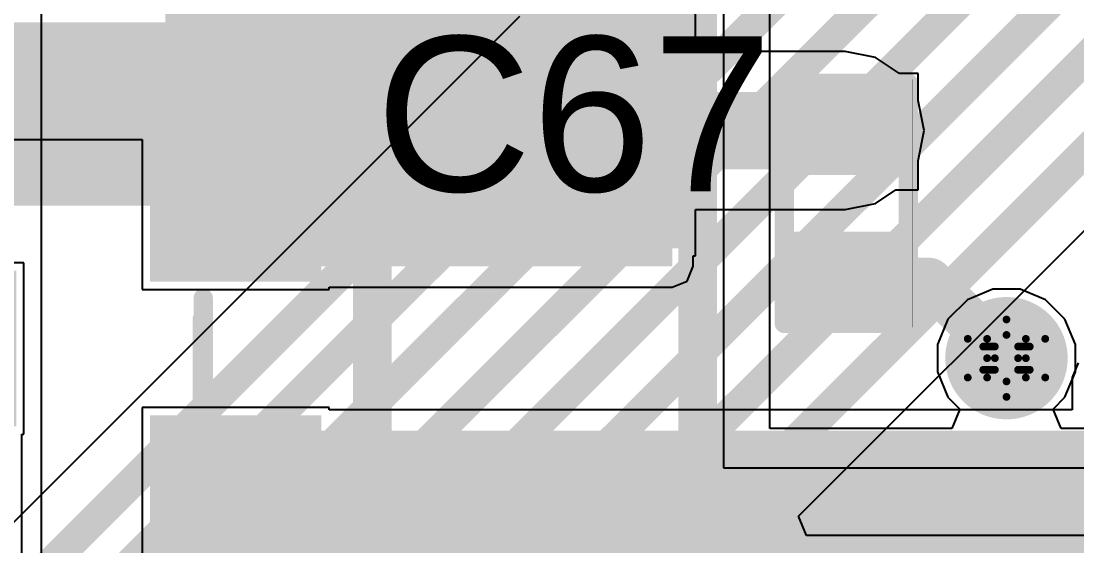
# Model space of a CAD drawing. Header units: inches. Extents: x -2.7 to 10.9, y -2.9 to 7.4.
# Drawn here: x 0.8407 to 1.1132, y -1.6101 to -1.4746 of the extents above; entities that cross this region are included whole.
import ezdxf

# ---------------------------------------------------------------- set-up
doc = ezdxf.new("R2010")
doc.units = ezdxf.units.IN
doc.header["$MEASUREMENT"] = 0
for name, color, linetype in [('Board Outline', 216, 'Continuous'), ('Bottom Layer', 5, 'Continuous'), ('Bottom Overlay', 54, 'Continuous'), ('Bottom Paste', 16, 'Continuous'), ('Bottom Solder', 6, 'Continuous'), ('Drill Drawing', 1, 'Continuous'), ('Layer 2', 16, 'Continuous'), ('Layer 3', 76, 'Continuous'), ('Top Layer', 1, 'Continuous'), ('Top Overlay', 2, 'Continuous'), ('Top Paste', 8, 'Continuous'), ('Top Solder', 216, 'Continuous'), ('Via Holes', 16, 'Continuous')]:
    doc.layers.add(name, color=color, linetype=linetype)
doc.styles.add('Arial', font='', dxfattribs={"height": 0.2})
doc.styles.get('Arial').set_extended_font_data('Arial')

# ---------------------------------------------------------------- blocks, each defined once
blk = doc.blocks.new('R___0402_B_206')
at = {"layer": 'Bottom Layer'}
for points in [[(-0.0095, 0.0125), (-0.0095, -0.0125), (-0.0275, -0.0125), (-0.0275, 0.0125)], [(0.0275, 0.0125), (0.0275, -0.0125), (0.0095, -0.0125), (0.0095, 0.0125)]]:
    blk.add_hatch(color=5, dxfattribs=at).paths.add_polyline_path(points)
at = {"layer": 'Bottom Paste'}
for points in [[(-0.0095, 0.0125), (-0.0095, -0.0125), (-0.0275, -0.0125), (-0.0275, 0.0125)], [(0.0275, 0.0125), (0.0275, -0.0125), (0.0095, -0.0125), (0.0095, 0.0125)]]:
    blk.add_hatch(color=16, dxfattribs=at).paths.add_polyline_path(points)
at = {"layer": 'Bottom Solder'}
for points in [[(-0.00733, 0.01467), (-0.00733, -0.01467), (-0.02967, -0.01467), (-0.02967, 0.01467)], [(0.02967, 0.01467), (0.02967, -0.01467), (0.00733, -0.01467), (0.00733, 0.01467)]]:
    blk.add_hatch(color=6, dxfattribs=at).paths.add_polyline_path(points)
at = {"layer": 'Bottom Overlay'}
for points in [[(0.031, 0.016, 0.005, 0.005, 0), (-0.031, 0.016, 0.005, 0.005, 0)], [(-0.031, -0.016, 0.005, 0.005, 0), (-0.031, 0.016, 0.005, 0.005, 0)], [(0.032, 0.017, 0.000127, 0.000127, 0), (-0.032, 0.017, 0.000127, 0.000127, 0)], [(0.031, -0.016, 0.005, 0.005, 0), (0.031, 0.016, 0.005, 0.005, 0)], [(0.031, -0.016, 0.005, 0.005, 0), (-0.031, -0.016, 0.005, 0.005, 0)]]:
    blk.add_lwpolyline(points, format="xyseb", dxfattribs=at)
for points in [[(-0.03225, 0.016, 0.0025, 0.0025, 1), (-0.02975, 0.016, 0.0025, 0.0025, 1)], [(-0.03225, 0.016, 0.0025, 0.0025, 1), (-0.02975, 0.016, 0.0025, 0.0025, 1)], [(-0.03203, 0.017, 0.0000635, 0.0000635, 1), (-0.03197, 0.017, 0.0000635, 0.0000635, 1)], [(0.02975, 0.016, 0.0025, 0.0025, 1), (0.03225, 0.016, 0.0025, 0.0025, 1)], [(0.02975, 0.016, 0.0025, 0.0025, 1), (0.03225, 0.016, 0.0025, 0.0025, 1)], [(0.03197, 0.017, 0.0000635, 0.0000635, 1), (0.03203, 0.017, 0.0000635, 0.0000635, 1)], [(-0.03225, -0.016, 0.0025, 0.0025, 1), (-0.02975, -0.016, 0.0025, 0.0025, 1)], [(-0.03225, -0.016, 0.0025, 0.0025, 1), (-0.02975, -0.016, 0.0025, 0.0025, 1)], [(0.02975, -0.016, 0.0025, 0.0025, 1), (0.03225, -0.016, 0.0025, 0.0025, 1)], [(0.02975, -0.016, 0.0025, 0.0025, 1), (0.03225, -0.016, 0.0025, 0.0025, 1)]]:
    blk.add_lwpolyline(points, format="xyseb", close=True, dxfattribs=at)
blk = doc.blocks.new('SOT_23_B_219')
at = {"layer": 'Bottom Layer'}
for points in [[(-0.05354, 0.05748), (-0.02126, 0.05748), (-0.02126, 0.02126), (-0.05354, 0.02126)], [(0.02126, 0.05748), (0.05354, 0.05748), (0.05354, 0.02126), (0.02126, 0.02126)], [(-0.01614, -0.02126), (0.01614, -0.02126), (0.01614, -0.05748), (-0.01614, -0.05748)]]:
    blk.add_hatch(color=5, dxfattribs=at).paths.add_polyline_path(points)
at = {"layer": 'Bottom Paste'}
for points in [[(-0.05354, 0.05748), (-0.02126, 0.05748), (-0.02126, 0.02126), (-0.05354, 0.02126)], [(0.02126, 0.05748), (0.05354, 0.05748), (0.05354, 0.02126), (0.02126, 0.02126)], [(-0.01614, -0.02126), (0.01614, -0.02126), (0.01614, -0.05748), (-0.01614, -0.05748)]]:
    blk.add_hatch(color=16, dxfattribs=at).paths.add_polyline_path(points)
at = {"layer": 'Bottom Solder'}
for points in [[(-0.05754, 0.06148), (-0.01726, 0.06148), (-0.01726, 0.01726), (-0.05754, 0.01726)], [(0.01726, 0.06148), (0.05754, 0.06148), (0.05754, 0.01726), (0.01726, 0.01726)], [(-0.02014, -0.01726), (0.02014, -0.01726), (0.02014, -0.06148), (-0.02014, -0.06148)]]:
    blk.add_hatch(color=6, dxfattribs=at).paths.add_polyline_path(points)
at = {"layer": 'Bottom Overlay'}
for points in [[(-0.066, 0.041, 0.005, 0.005, 0), (-0.066, 0.051, 0.005, 0.005, 0)], [(-0.061, 0.046, 0.005, 0.005, 0), (-0.066, 0.051, 0.005, 0.005, 0)], [(-0.066, 0.041, 0.005, 0.005, 0), (-0.061, 0.046, 0.005, 0.005, 0)], [(0.013, 0.031, 0.005, 0.005, 0), (-0.013, 0.031, 0.005, 0.005, 0)], [(-0.061, -0.032, 0.005, 0.005, 0), (-0.061, 0.023, 0.005, 0.005, 0)], [(0.061, -0.032, 0.005, 0.005, 0), (0.061, 0.023, 0.005, 0.005, 0)], [(-0.022, -0.032, 0.005, 0.005, 0), (-0.061, -0.032, 0.005, 0.005, 0)], [(0.061, -0.032, 0.005, 0.005, 0), (0.022, -0.032, 0.005, 0.005, 0)]]:
    blk.add_lwpolyline(points, format="xyseb", dxfattribs=at)
for points in [[(-0.06725, 0.051, 0.0025, 0.0025, 1), (-0.06475, 0.051, 0.0025, 0.0025, 1)], [(-0.06725, 0.051, 0.0025, 0.0025, 1), (-0.06475, 0.051, 0.0025, 0.0025, 1)], [(-0.06225, 0.046, 0.0025, 0.0025, 1), (-0.05975, 0.046, 0.0025, 0.0025, 1)], [(-0.06225, 0.046, 0.0025, 0.0025, 1), (-0.05975, 0.046, 0.0025, 0.0025, 1)], [(-0.06725, 0.041, 0.0025, 0.0025, 1), (-0.06475, 0.041, 0.0025, 0.0025, 1)], [(-0.06725, 0.041, 0.0025, 0.0025, 1), (-0.06475, 0.041, 0.0025, 0.0025, 1)], [(-0.01425, 0.031, 0.0025, 0.0025, 1), (-0.01175, 0.031, 0.0025, 0.0025, 1)], [(0.01175, 0.031, 0.0025, 0.0025, 1), (0.01425, 0.031, 0.0025, 0.0025, 1)], [(-0.06225, 0.023, 0.0025, 0.0025, 1), (-0.05975, 0.023, 0.0025, 0.0025, 1)], [(0.05975, 0.023, 0.0025, 0.0025, 1), (0.06225, 0.023, 0.0025, 0.0025, 1)], [(-0.06225, -0.032, 0.0025, 0.0025, 1), (-0.05975, -0.032, 0.0025, 0.0025, 1)], [(-0.06225, -0.032, 0.0025, 0.0025, 1), (-0.05975, -0.032, 0.0025, 0.0025, 1)], [(-0.02325, -0.032, 0.0025, 0.0025, 1), (-0.02075, -0.032, 0.0025, 0.0025, 1)], [(0.02075, -0.032, 0.0025, 0.0025, 1), (0.02325, -0.032, 0.0025, 0.0025, 1)], [(0.05975, -0.032, 0.0025, 0.0025, 1), (0.06225, -0.032, 0.0025, 0.0025, 1)], [(0.05975, -0.032, 0.0025, 0.0025, 1), (0.06225, -0.032, 0.0025, 0.0025, 1)]]:
    blk.add_lwpolyline(points, format="xyseb", close=True, dxfattribs=at)
blk = doc.blocks.new('SOD_123FL_B_267')
at = {"layer": 'Bottom Layer'}
for points in [[(-0.08268, 0.03543), (-0.02992, 0.03543), (-0.02992, -0.03543), (-0.08268, -0.03543)], [(0.02992, 0.03543), (0.08268, 0.03543), (0.08268, -0.03543), (0.02992, -0.03543)]]:
    blk.add_hatch(color=5, dxfattribs=at).paths.add_polyline_path(points)
at = {"layer": 'Bottom Overlay'}
blk.add_hatch(color=54, dxfattribs=at).paths.add_polyline_path([(-0.12791, -0.04594), (-0.08591, -0.04594), (-0.08591, 0.04606), (-0.12791, 0.04606)])
at = {"layer": 'Bottom Paste'}
for points in [[(-0.08268, 0.03543), (-0.02992, 0.03543), (-0.02992, -0.03543), (-0.08268, -0.03543)], [(0.02992, 0.03543), (0.08268, 0.03543), (0.08268, -0.03543), (0.02992, -0.03543)]]:
    blk.add_hatch(color=16, dxfattribs=at).paths.add_polyline_path(points)
at = {"layer": 'Bottom Solder'}
for points in [[(-0.08668, 0.03943), (-0.02592, 0.03943), (-0.02592, -0.03943), (-0.08668, -0.03943)], [(0.02592, 0.03943), (0.08668, 0.03943), (0.08668, -0.03943), (0.02592, -0.03943)]]:
    blk.add_hatch(color=6, dxfattribs=at).paths.add_polyline_path(points)
at = {"layer": 'Bottom Overlay'}
for points in [[(-0.089, 0.042, 0.01, 0.01, 0), (0.089, 0.042, 0.01, 0.01, 0)], [(0.089, 0.042, 0.01, 0.01, 0), (0.089, -0.042, 0.01, 0.01, 0)], [(-0.089, -0.042, 0.01, 0.01, 0), (0.089, -0.042, 0.01, 0.01, 0)]]:
    blk.add_lwpolyline(points, format="xyseb", dxfattribs=at)
for points in [[(-0.0915, 0.042, 0.005, 0.005, 1), (-0.0865, 0.042, 0.005, 0.005, 1)], [(0.0865, 0.042, 0.005, 0.005, 1), (0.0915, 0.042, 0.005, 0.005, 1)], [(0.0865, 0.042, 0.005, 0.005, 1), (0.0915, 0.042, 0.005, 0.005, 1)], [(-0.0915, -0.042, 0.005, 0.005, 1), (-0.0865, -0.042, 0.005, 0.005, 1)], [(0.0865, -0.042, 0.005, 0.005, 1), (0.0915, -0.042, 0.005, 0.005, 1)], [(0.0865, -0.042, 0.005, 0.005, 1), (0.0915, -0.042, 0.005, 0.005, 1)]]:
    blk.add_lwpolyline(points, format="xyseb", close=True, dxfattribs=at)
blk = doc.blocks.new('VMMC0571J150MV_288')
at = {"layer": 'Top Layer'}
blk.add_hatch(color=1, dxfattribs=at).paths.add_polyline_path([(0.02756, -0.01969), (0.02756, 0.01969), (0.15748, 0.01969), (0.15748, -0.01969)])
at = {"layer": 'Top Paste'}
blk.add_hatch(color=8, dxfattribs=at).paths.add_polyline_path([(0.02756, -0.01969), (0.02756, 0.01969), (0.15748, 0.01969), (0.15748, -0.01969)])
at = {"layer": 'Top Solder'}
blk.add_hatch(color=216, dxfattribs=at).paths.add_polyline_path([(0.02356, -0.02369), (0.02356, 0.02369), (0.16148, 0.02369), (0.16148, -0.02369)])
at = {"layer": 'Top Overlay'}
blk.add_lwpolyline([(0.131, -0.132, 0.005, 0.005, 0), (0.131, -0.053, 0.005, 0.005, 0)], format="xyseb", dxfattribs=at)
blk.add_lwpolyline([(0.12975, -0.053, 0.0025, 0.0025, 1), (0.13225, -0.053, 0.0025, 0.0025, 1)], format="xyseb", close=True, dxfattribs=at)

msp = doc.modelspace()

# ---------------------------------------------------------------- hatches: boundary and pattern name
at = {"layer": 'Bottom Layer'}
for points in [[(0.87799, -1.5379), (1.0088, -1.5379), (1.0088, -1.43725), (0.87799, -1.43725)], [(0.87799, -1.5379), (1.0088, -1.5379), (1.0088, -1.47649), (0.87799, -1.47649)], [(0.87799, -1.64184), (1.14973, -1.64184), (1.14973, -1.58042), (0.87799, -1.58042)]]:
    msp.add_hatch(color=5, dxfattribs=at).paths.add_polyline_path(points)
h = msp.add_hatch(color=5, dxfattribs=at)
edge = h.paths.add_edge_path()
edge.add_arc((1.09507, -1.56166), 0.01181, 0, 360)
at = {"layer": 'Bottom Solder'}
h = msp.add_hatch(color=6, dxfattribs=at)
edge = h.paths.add_edge_path()
edge.add_arc((1.09507, -1.56166), 0.01581, 0, 360)
at = {"layer": 'Layer 2'}
h = msp.add_hatch(color=16, dxfattribs=at)
edge = h.paths.add_edge_path()
edge.add_arc((1.09507, -1.56166), 0.01181, 0, 360)
at = {"layer": 'Layer 3'}
h = msp.add_hatch(color=76, dxfattribs=at)
edge = h.paths.add_edge_path()
edge.add_arc((1.09507, -1.56166), 0.01181, 0, 360)
at = {"layer": 'Top Layer'}
h = msp.add_hatch(color=1, dxfattribs=at)
edge = h.paths.add_edge_path()
edge.add_arc((1.09507, -1.56166), 0.01181, 0, 360)
at = {"layer": 'Top Solder'}
h = msp.add_hatch(color=216, dxfattribs=at)
edge = h.paths.add_edge_path()
edge.add_arc((1.09507, -1.56166), 0.01581, 0, 360)
at = {"layer": 'Via Holes'}
h = msp.add_hatch(color=7, dxfattribs=at)
edge = h.paths.add_edge_path()
edge.add_arc((1.09507, -1.56166), 0.00591, 0, 360)

# ---------------------------------------------------------------- linework, layer by layer
at = {"layer": 'Board Outline'}
msp.add_lwpolyline([(2.84412, -0.24125, 0.005, 0.005, -0.741893), (-2.49969, -1.37795, 0.005, 0.005, 0)], format="xyseb", dxfattribs=at)
at = {"layer": 'Bottom Layer'}
for p, q in [((1.0148, -1.48247), (1.0148, -1.47049)), ((1.05344, -1.48247), (1.0148, -1.48247)), ((1.06124, -1.48402), (1.05344, -1.48247)), ((1.06743, -1.48816), (1.06124, -1.48402)), ((1.07223, -1.48816), (1.06743, -1.48816)), ((1.07223, -1.49499), (1.07223, -1.48816)), ((1.07228, -1.49506), (1.07223, -1.49499)), ((1.07383, -1.50286), (1.07228, -1.49506)), ((1.07228, -1.51067), (1.07383, -1.50286)), ((0.70563, -1.50515), (0.87199, -1.50515)), ((0.87199, -1.50515), (0.87199, -1.5439)), ((1.07223, -1.51073), (1.07228, -1.51067)), ((1.07223, -1.51816), (1.07223, -1.51073)), ((1.06124, -1.5217), (1.06654, -1.51816)), ((1.06654, -1.51816), (1.07223, -1.51816)), ((1.0148, -1.53524), (1.0148, -1.52326)), ((1.0148, -1.52326), (1.05344, -1.52326)), ((1.05344, -1.52326), (1.06124, -1.5217)), ((1.01421, -1.5379), (1.01421, -1.53524)), ((1.01421, -1.53524), (1.0148, -1.53524)), ((0.84147, -1.53702), (0.79325, -1.53702)), ((0.84147, -1.5813), (0.84147, -1.53702)), ((1.01262, -1.54173), (1.01421, -1.5379)), ((1.0088, -1.54331), (1.01262, -1.54173)), ((0.87199, -1.5439), (0.92021, -1.5439)), ((0.92021, -1.5439), (0.92021, -1.54331)), ((0.92021, -1.54331), (1.0088, -1.54331)), ((1.11359, -1.56283), (1.11201, -1.56666)), ((1.11201, -1.56666), (1.11201, -1.57501)), ((0.92021, -1.57442), (0.87199, -1.57442)), ((0.87199, -1.57442), (0.87199, -1.6187)), ((0.92021, -1.57501), (0.92021, -1.57442)), ((1.11201, -1.57501), (0.92021, -1.57501)), ((0.84088, -1.79602), (0.84088, -1.5813)), ((0.84088, -1.5813), (0.84147, -1.5813))]:
    msp.add_line(p, q, dxfattribs=at)
for points in [[(0.93932, -1.4873, 0.015, 0.015, 0), (0.94339, -1.48324, 0.015, 0.015, 0)], [(0.69824, -1.4873, 0.015, 0.015, 0), (0.8961, -1.4873, 0.015, 0.015, 0)], [(0.8961, -1.4873, 0.015, 0.015, 0), (0.93932, -1.4873, 0.015, 0.015, 0)], [(0.8961, -1.52176, 0.015, 0.015, 0), (0.8961, -1.4946, 0.015, 0.015, 0)], [(0.97336, -1.50286, 0.02, 0.02, 0), (1.05344, -1.50286, 0.02, 0.02, 0)], [(1.05373, -1.54016, 0.012, 0.012, 0), (1.05529, -1.54172, 0.012, 0.012, 0)], [(1.05529, -1.54172, 0.012, 0.012, 0), (1.07513, -1.54172, 0.012, 0.012, 0)], [(1.07513, -1.54172, 0.012, 0.012, 0), (1.09507, -1.56166, 0.012, 0.012, 0)]]:
    msp.add_lwpolyline(points, format="xyseb", dxfattribs=at)
for points in [[(0.93964, -1.48324, 0.0075, 0.0075, 1), (0.94714, -1.48324, 0.0075, 0.0075, 1)], [(0.89235, -1.4873, 0.0075, 0.0075, 1), (0.89985, -1.4873, 0.0075, 0.0075, 1)], [(0.89235, -1.4873, 0.0075, 0.0075, 1), (0.89985, -1.4873, 0.0075, 0.0075, 1)], [(0.93557, -1.4873, 0.0075, 0.0075, 1), (0.94307, -1.4873, 0.0075, 0.0075, 1)], [(0.93557, -1.4873, 0.0075, 0.0075, 1), (0.94307, -1.4873, 0.0075, 0.0075, 1)], [(0.89235, -1.4946, 0.0075, 0.0075, 1), (0.89985, -1.4946, 0.0075, 0.0075, 1)], [(0.96836, -1.50286, 0.01, 0.01, 1), (0.97836, -1.50286, 0.01, 0.01, 1)], [(1.04844, -1.50286, 0.01, 0.01, 1), (1.05844, -1.50286, 0.01, 0.01, 1)], [(0.89235, -1.52176, 0.0075, 0.0075, 1), (0.89985, -1.52176, 0.0075, 0.0075, 1)], [(1.05073, -1.54016, 0.006, 0.006, 1), (1.05673, -1.54016, 0.006, 0.006, 1)], [(1.05229, -1.54172, 0.006, 0.006, 1), (1.05829, -1.54172, 0.006, 0.006, 1)], [(1.05229, -1.54172, 0.006, 0.006, 1), (1.05829, -1.54172, 0.006, 0.006, 1)], [(1.07213, -1.54172, 0.006, 0.006, 1), (1.07813, -1.54172, 0.006, 0.006, 1)], [(1.07213, -1.54172, 0.006, 0.006, 1), (1.07813, -1.54172, 0.006, 0.006, 1)], [(1.09207, -1.56166, 0.006, 0.006, 1), (1.09807, -1.56166, 0.006, 0.006, 1)]]:
    msp.add_lwpolyline(points, format="xyseb", close=True, dxfattribs=at)
at = {"layer": 'Drill Drawing'}
for points in [[(1.09007, -1.55666, 0.002, 0.002, 0), (1.09507, -1.55166, 0.002, 0.002, 0)], [(1.09507, -1.55166, 0.002, 0.002, 0), (1.10007, -1.55666, 0.002, 0.002, 0)], [(1.08507, -1.55666, 0.002, 0.002, 0), (1.09007, -1.56166, 0.002, 0.002, 0)], [(1.08507, -1.55666, 0.002, 0.002, 0), (1.09007, -1.55666, 0.002, 0.002, 0)], [(1.09207, -1.55866, 0.002, 0.002, 0), (1.09507, -1.55566, 0.002, 0.002, 0)], [(1.09507, -1.55566, 0.002, 0.002, 0), (1.09807, -1.55866, 0.002, 0.002, 0)], [(1.10007, -1.55666, 0.002, 0.002, 0), (1.10507, -1.55666, 0.002, 0.002, 0)], [(1.10007, -1.56166, 0.002, 0.002, 0), (1.10507, -1.55666, 0.002, 0.002, 0)], [(1.08907, -1.55866, 0.002, 0.002, 0), (1.09207, -1.56166, 0.002, 0.002, 0)], [(1.08907, -1.55866, 0.002, 0.002, 0), (1.09207, -1.55866, 0.002, 0.002, 0)], [(1.09807, -1.55866, 0.002, 0.002, 0), (1.10107, -1.55866, 0.002, 0.002, 0)], [(1.09807, -1.56166, 0.002, 0.002, 0), (1.10107, -1.55866, 0.002, 0.002, 0)], [(1.08507, -1.56666, 0.002, 0.002, 0), (1.09007, -1.56166, 0.002, 0.002, 0)], [(1.08907, -1.56466, 0.002, 0.002, 0), (1.09207, -1.56166, 0.002, 0.002, 0)], [(1.09807, -1.56166, 0.002, 0.002, 0), (1.10107, -1.56466, 0.002, 0.002, 0)], [(1.10007, -1.56166, 0.002, 0.002, 0), (1.10507, -1.56666, 0.002, 0.002, 0)], [(1.08907, -1.56466, 0.002, 0.002, 0), (1.09207, -1.56466, 0.002, 0.002, 0)], [(1.09207, -1.56466, 0.002, 0.002, 0), (1.09507, -1.56766, 0.002, 0.002, 0)], [(1.09507, -1.56766, 0.002, 0.002, 0), (1.09807, -1.56466, 0.002, 0.002, 0)], [(1.09807, -1.56466, 0.002, 0.002, 0), (1.10107, -1.56466, 0.002, 0.002, 0)], [(1.08507, -1.56666, 0.002, 0.002, 0), (1.09007, -1.56666, 0.002, 0.002, 0)], [(1.09007, -1.56666, 0.002, 0.002, 0), (1.09507, -1.57166, 0.002, 0.002, 0)], [(1.09507, -1.57166, 0.002, 0.002, 0), (1.10007, -1.56666, 0.002, 0.002, 0)], [(1.10007, -1.56666, 0.002, 0.002, 0), (1.10507, -1.56666, 0.002, 0.002, 0)]]:
    msp.add_lwpolyline(points, format="xyseb", dxfattribs=at)
for points in [[(1.09457, -1.55166, 0.001, 0.001, 1), (1.09557, -1.55166, 0.001, 0.001, 1)], [(1.09457, -1.55166, 0.001, 0.001, 1), (1.09557, -1.55166, 0.001, 0.001, 1)], [(1.08457, -1.55666, 0.001, 0.001, 1), (1.08557, -1.55666, 0.001, 0.001, 1)], [(1.08457, -1.55666, 0.001, 0.001, 1), (1.08557, -1.55666, 0.001, 0.001, 1)], [(1.08957, -1.55666, 0.001, 0.001, 1), (1.09057, -1.55666, 0.001, 0.001, 1)], [(1.08957, -1.55666, 0.001, 0.001, 1), (1.09057, -1.55666, 0.001, 0.001, 1)], [(1.09457, -1.55566, 0.001, 0.001, 1), (1.09557, -1.55566, 0.001, 0.001, 1)], [(1.09457, -1.55566, 0.001, 0.001, 1), (1.09557, -1.55566, 0.001, 0.001, 1)], [(1.09957, -1.55666, 0.001, 0.001, 1), (1.10057, -1.55666, 0.001, 0.001, 1)], [(1.09957, -1.55666, 0.001, 0.001, 1), (1.10057, -1.55666, 0.001, 0.001, 1)], [(1.10457, -1.55666, 0.001, 0.001, 1), (1.10557, -1.55666, 0.001, 0.001, 1)], [(1.10457, -1.55666, 0.001, 0.001, 1), (1.10557, -1.55666, 0.001, 0.001, 1)], [(1.08857, -1.55866, 0.001, 0.001, 1), (1.08957, -1.55866, 0.001, 0.001, 1)], [(1.08857, -1.55866, 0.001, 0.001, 1), (1.08957, -1.55866, 0.001, 0.001, 1)], [(1.09157, -1.55866, 0.001, 0.001, 1), (1.09257, -1.55866, 0.001, 0.001, 1)], [(1.09157, -1.55866, 0.001, 0.001, 1), (1.09257, -1.55866, 0.001, 0.001, 1)], [(1.09757, -1.55866, 0.001, 0.001, 1), (1.09857, -1.55866, 0.001, 0.001, 1)], [(1.09757, -1.55866, 0.001, 0.001, 1), (1.09857, -1.55866, 0.001, 0.001, 1)], [(1.10057, -1.55866, 0.001, 0.001, 1), (1.10157, -1.55866, 0.001, 0.001, 1)], [(1.10057, -1.55866, 0.001, 0.001, 1), (1.10157, -1.55866, 0.001, 0.001, 1)], [(1.08957, -1.56166, 0.001, 0.001, 1), (1.09057, -1.56166, 0.001, 0.001, 1)], [(1.08957, -1.56166, 0.001, 0.001, 1), (1.09057, -1.56166, 0.001, 0.001, 1)], [(1.09157, -1.56166, 0.001, 0.001, 1), (1.09257, -1.56166, 0.001, 0.001, 1)], [(1.09157, -1.56166, 0.001, 0.001, 1), (1.09257, -1.56166, 0.001, 0.001, 1)], [(1.09757, -1.56166, 0.001, 0.001, 1), (1.09857, -1.56166, 0.001, 0.001, 1)], [(1.09757, -1.56166, 0.001, 0.001, 1), (1.09857, -1.56166, 0.001, 0.001, 1)], [(1.09957, -1.56166, 0.001, 0.001, 1), (1.10057, -1.56166, 0.001, 0.001, 1)], [(1.09957, -1.56166, 0.001, 0.001, 1), (1.10057, -1.56166, 0.001, 0.001, 1)], [(1.08857, -1.56466, 0.001, 0.001, 1), (1.08957, -1.56466, 0.001, 0.001, 1)], [(1.08857, -1.56466, 0.001, 0.001, 1), (1.08957, -1.56466, 0.001, 0.001, 1)], [(1.09157, -1.56466, 0.001, 0.001, 1), (1.09257, -1.56466, 0.001, 0.001, 1)], [(1.09157, -1.56466, 0.001, 0.001, 1), (1.09257, -1.56466, 0.001, 0.001, 1)], [(1.09757, -1.56466, 0.001, 0.001, 1), (1.09857, -1.56466, 0.001, 0.001, 1)], [(1.09757, -1.56466, 0.001, 0.001, 1), (1.09857, -1.56466, 0.001, 0.001, 1)], [(1.10057, -1.56466, 0.001, 0.001, 1), (1.10157, -1.56466, 0.001, 0.001, 1)], [(1.10057, -1.56466, 0.001, 0.001, 1), (1.10157, -1.56466, 0.001, 0.001, 1)], [(1.08457, -1.56666, 0.001, 0.001, 1), (1.08557, -1.56666, 0.001, 0.001, 1)], [(1.08457, -1.56666, 0.001, 0.001, 1), (1.08557, -1.56666, 0.001, 0.001, 1)], [(1.08957, -1.56666, 0.001, 0.001, 1), (1.09057, -1.56666, 0.001, 0.001, 1)], [(1.08957, -1.56666, 0.001, 0.001, 1), (1.09057, -1.56666, 0.001, 0.001, 1)], [(1.09457, -1.56766, 0.001, 0.001, 1), (1.09557, -1.56766, 0.001, 0.001, 1)], [(1.09457, -1.56766, 0.001, 0.001, 1), (1.09557, -1.56766, 0.001, 0.001, 1)], [(1.09957, -1.56666, 0.001, 0.001, 1), (1.10057, -1.56666, 0.001, 0.001, 1)], [(1.09957, -1.56666, 0.001, 0.001, 1), (1.10057, -1.56666, 0.001, 0.001, 1)], [(1.10457, -1.56666, 0.001, 0.001, 1), (1.10557, -1.56666, 0.001, 0.001, 1)], [(1.10457, -1.56666, 0.001, 0.001, 1), (1.10557, -1.56666, 0.001, 0.001, 1)], [(1.09457, -1.57166, 0.001, 0.001, 1), (1.09557, -1.57166, 0.001, 0.001, 1)], [(1.09457, -1.57166, 0.001, 0.001, 1), (1.09557, -1.57166, 0.001, 0.001, 1)]]:
    msp.add_lwpolyline(points, format="xyseb", close=True, dxfattribs=at)
at = {"layer": 'Layer 3'}
for p, q in [((1.034, -1.5798), (1.034, 0.086)), ((0.846, -1.76), (0.846, -0.21039)), ((1.022, -1.08049), (1.022, -1.59)), ((1.09153, -1.54385), (1.08498, -1.54656)), ((1.09862, -1.54385), (1.09153, -1.54385)), ((1.10516, -1.54656), (1.09862, -1.54385)), ((1.08498, -1.54656), (1.07997, -1.55157)), ((1.11017, -1.55157), (1.10516, -1.54656)), ((1.07997, -1.55157), (1.07726, -1.55812)), ((1.11288, -1.55812), (1.11017, -1.55157)), ((1.07726, -1.55812), (1.07726, -1.5652)), ((1.11288, -1.5652), (1.11288, -1.55812)), ((1.07726, -1.5652), (1.07997, -1.57175)), ((1.11017, -1.57175), (1.11288, -1.5652)), ((1.07997, -1.57175), (1.08303, -1.5748)), ((1.10712, -1.5748), (1.11017, -1.57175)), ((1.08303, -1.5748), (1.08096, -1.5798)), ((1.10919, -1.5798), (1.10712, -1.5748)), ((1.08096, -1.5798), (1.034, -1.5798)), ((1.21092, -1.5798), (1.10919, -1.5798)), ((1.022, -1.59), (1.21092, -1.59))]:
    msp.add_line(p, q, dxfattribs=at)
at = {"layer": 'Top Layer'}
for p, q in [((0.96938, -1.47343), (0.79751, -1.6453)), ((1.04141, -1.60244), (1.16515, -1.4787)), ((1.04348, -1.60744), (1.04141, -1.60244)), ((1.15459, -1.60744), (1.04348, -1.60744))]:
    msp.add_line(p, q, dxfattribs=at)
for points in [[(0.83657, -1.7162, 0.008, 0.008, 0), (1.10268, -1.45009, 0.008, 0.008, 0)], [(0.80342, -1.65958, 0.008, 0.008, 0), (1.01021, -1.45279, 0.008, 0.008, 0)], [(0.84601, -1.73026, 0.008, 0.008, 0), (1.12004, -1.45623, 0.008, 0.008, 0)], [(0.80989, -1.67373, 0.008, 0.008, 0), (1.026, -1.45762, 0.008, 0.008, 0)], [(0.81733, -1.68776, 0.008, 0.008, 0), (1.04121, -1.46388, 0.008, 0.008, 0)], [(0.82708, -1.70198, 0.008, 0.008, 0), (1.06533, -1.46373, 0.008, 0.008, 0)], [(0.85567, -1.74399, 0.008, 0.008, 0), (1.13755, -1.46212, 0.008, 0.008, 0)], [(0.69936, -1.9243, 0.008, 0.008, 0), (1.15693, -1.46673, 0.008, 0.008, 0)]]:
    msp.add_lwpolyline(points, format="xyseb", dxfattribs=at)

# ---------------------------------------------------------------- block references
msp.add_blockref('VMMC0571J150MV_288', (0.7565, -1.49856))
for name, p, rotation in [('SOD_123FL_B_267', (0.97336, -1.55916), 90), ('R___0402_B_206', (1.05373, -1.52166), 270), ('SOT_23_B_219', (0.85673, -1.55916), 270)]:
    msp.add_blockref(name, p, dxfattribs=dict(rotation=rotation))

# ---------------------------------------------------------------- texts
at = {"layer": 'Top Overlay', "style": 'Arial'}
msp.add_text('C67', height=0.04, dxfattribs=at).set_placement((0.93218, -1.51855))

doc.saveas('drawing.dxf')
